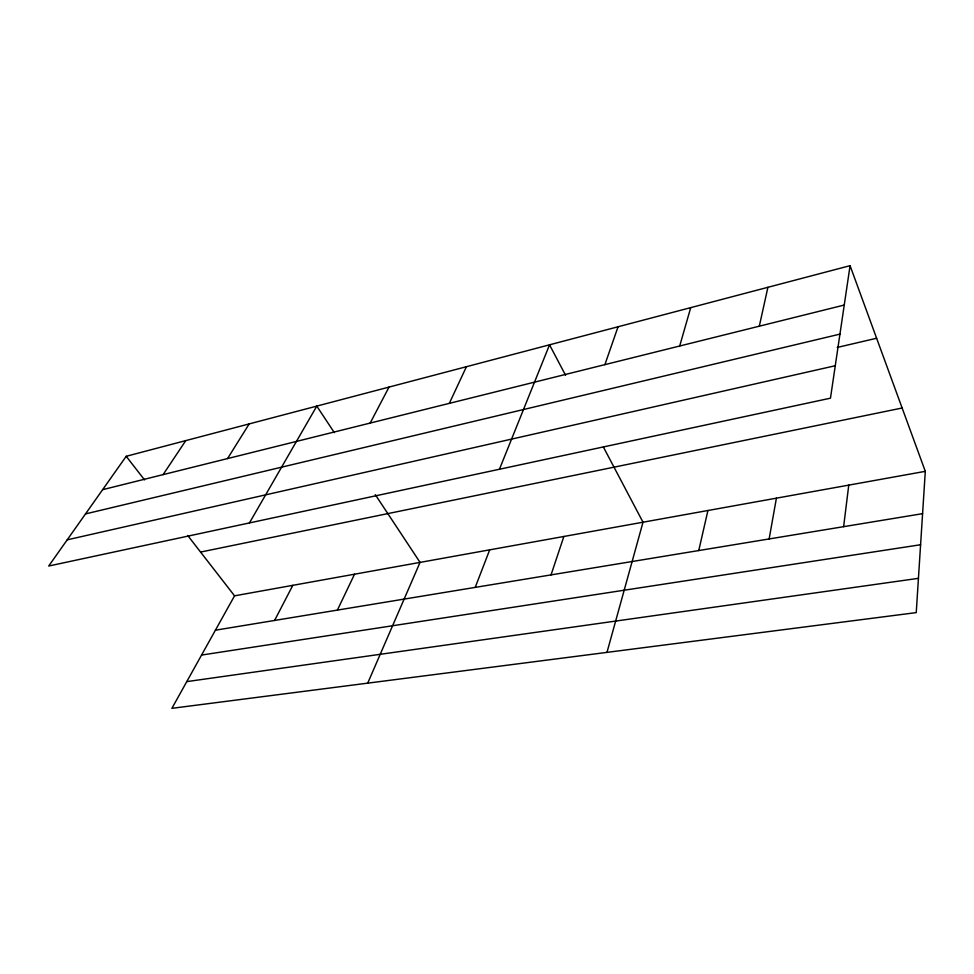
<?xml version="1.0" encoding="UTF-8"?>
<svg xmlns="http://www.w3.org/2000/svg" width="974" height="974" viewBox="0 0 974 974"><rect width="100%" height="100%" fill="white"/><g stroke="black" fill="none" stroke-linecap="round" stroke-linejoin="round"><path stroke-width="1.46" d="M925.3 471.331L916.242 612.609L171.899 708.329L234.551 595.832L925.3 471.331L850.071 265.671L126.206 456.295L48.7 566.028L830.469 398.183L850.071 265.671M843.63 526.678L848.756 485.125M769.131 538.951L776.412 498.164M759.306 326.193L767.914 287.306M698.748 550.553L707.928 510.51M606.985 652.373L643.01 522.21L603.43 447.103M679.694 346.014L690.724 307.638M551.041 574.891L563.861 536.479M604.891 364.641L618.052 326.777M475.215 587.395L489.691 549.847M499.443 469.249L549.531 344.82L565.553 375.233M367.709 683.151L420.05 562.388L375.307 494.67M449.318 403.37L466.436 366.699M337.394 610.101L354.548 574.197M274.595 620.45L292.821 585.325M370.169 423.069L389.04 387.08M249.441 522.928L316.793 406.109L334.362 432.7M227.563 458.571L249.186 423.909M163.096 474.63L185.778 440.601M102.623 489.678L844.251 305.045M85.517 513.907L839.941 334.119M837.226 347.45L876.612 338.246M67.194 539.839L835.266 365.737M200.571 552.063L902.143 408.009M215.412 630.202L922.585 513.663M201.557 655.064L920.6 544.734M186.777 681.617L918.445 578.337M126.206 456.295L144.542 479.89M187.702 535.481L234.551 595.832"/></g></svg>
